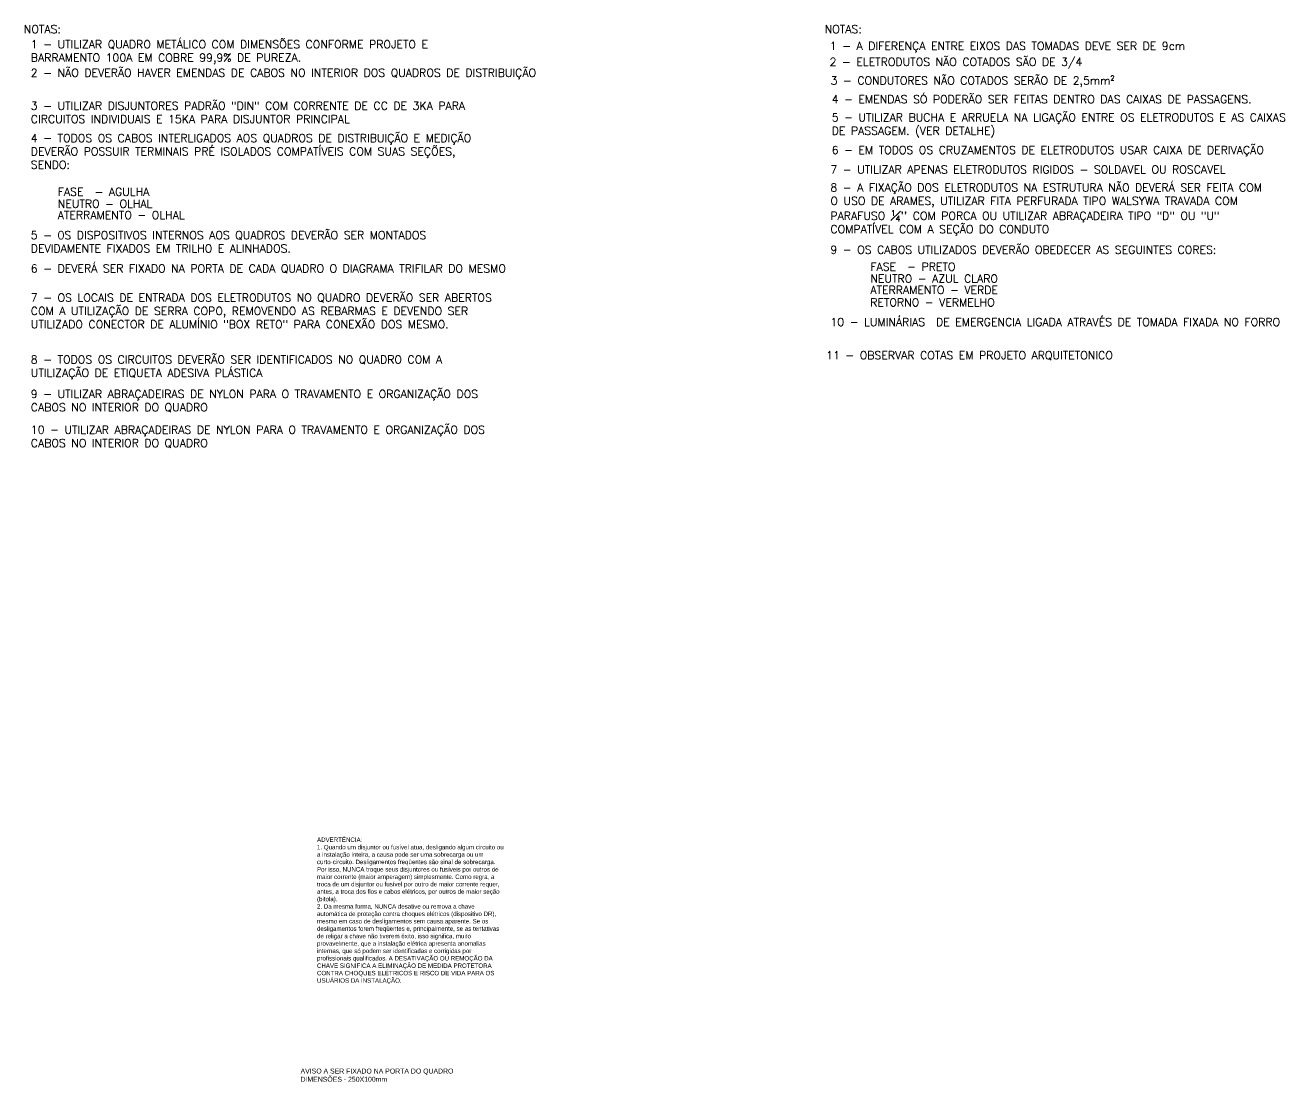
# Model space of a CAD drawing. Header units: millimetres. Extents: x -182 to 147, y -1396 to 58.
# Drawn here: x -118.63 to -90.3, y -38.3 to -14.53 of the extents above; entities that cross this region are included whole.
import ezdxf

# ---------------------------------------------------------------- set-up
doc = ezdxf.new("R2010")
doc.units = ezdxf.units.MM
doc.header["$LTSCALE"] = 10
doc.header["$MEASUREMENT"] = 0
doc.layers.add('3', color=3, linetype='Continuous')
doc.layers.add('ARQ-TEXTO4', color=4, linetype='Continuous')
doc.layers.add('VIEW', color=50, linetype='Continuous', plot=False)
doc.styles.add('ROMANS', font='romans')

msp = doc.modelspace()

# ---------------------------------------------------------------- texts
at = {"layer": '3', "style": 'ROMANS'}
for s, p in [('NOTAS:', (-118.6598, -14.7093)), ('NOTAS:', (-100.6489, -14.7093)), ('1 - A DIFERENÇA ENTRE EIXOS DAS TOMADAS DEVE SER DE 9cm', (-100.5344, -15.086)), ('2 - ELETRODUTOS NÃO COTADOS SÃO DE 3/4', (-100.5392, -15.4464)), ('3 - CONDUTORES NÃO COTADOS SERÃO DE 2,5mm²', (-100.5166, -15.8651)), ('FASE  - AGULHA', (-117.8963, -18.3678)), ('NEUTRO - OLHAL', (-117.8963, -18.637)), ('ATERRAMENTO - OLHAL', (-117.8963, -18.8915)), ('FASE  - PRETO', (-99.6207, -20.0527)), ('NEUTRO - AZUL CLARO', (-99.6207, -20.3219)), ('ATERRAMENTO - VERDE', (-99.6207, -20.5764)), ('RETORNO - VERMELHO', (-99.6252, -20.8553)), ('11 - OBSERVAR COTAS EM PROJETO ARQUITETONICO', (-100.6174, -22.045))]:
    msp.add_text(s, height=0.18, dxfattribs=at).set_placement(p)
at = {"layer": '3', "char_height": 0.18, "attachment_point": 1, "style": 'ROMANS'}
for s, insert, width in [('\\pt1.44;1 - UTILIZAR QUADRO METÁLICO COM DIMENSÕES CONFORME PROJETO E BARRAMENTO 100A EM COBRE 99,9% DE PUREZA.', (-118.5025, -14.8699), 11.241471), ('\\pt1.44;2 - NÃO DEVERÃO HAVER EMENDAS DE CABOS NO INTERIOR DOS QUADROS DE DISTRIBUIÇÃO', (-118.5025, -15.5107), 11.241471), ('\\pt1.44;4 - EMENDAS SÓ PODERÃO SER FEITAS DENTRO DAS CAIXAS DE PASSAGENS.', (-100.4916, -16.106), 34.461), ('\\pt1.44;3 - UTILIZAR DISJUNTORES PADRÃO "DIN" COM CORRENTE DE CC DE 3KA PARA CIRCUITOS INDIVIDUAIS E 15KA PARA DISJUNTOR PRINCIPAL', (-118.5025, -16.2524), 11.241471), ('\\pt1.44;5 - UTILIZAR BUCHA E ARRUELA NA LIGAÇÃO ENTRE OS ELETRODUTOS E AS CAIXAS DE PASSAGEM. (VER DETALHE)', (-100.4916, -16.5143), 11.241471), ('\\pt1.44;4 - TODOS OS CABOS INTERLIGADOS AOS QUADROS DE DISTRIBUIÇÃO E MEDIÇÃO DEVERÃO POSSUIR TERMINAIS PRÉ ISOLADOS COMPATÍVEIS COM SUAS SEÇÕES, SENDO:', (-118.5025, -16.9789), 11.241471), ('\\pt1.44;6 - EM TODOS OS CRUZAMENTOS DE ELETRODUTOS USAR CAIXA DE DERIVAÇÃO', (-100.4916, -17.248), 11.241471), ('7 - UTILIZAR APENAS ELETRODUTOS RIGIDOS - SOLDAVEL OU ROSCAVEL', (-100.5197, -17.6864), 10.674616), ('\\A1;8 - A FIXAÇÃO DOS ELETRODUTOS NA ESTRUTURA NÃO DEVERÁ SER FEITA COM O USO DE ARAMES, UTILIZAR FITA PERFURADA TIPO WALSYWA TRAVADA COM PARAFUSO {\\H0.7x;\\S1#4;}\'\' COM PORCA OU UTILIZAR ABRAÇADEIRA TIPO "D" OU "U" COMPATÍVEL COM A SEÇÃO DO CONDUTO', (-100.5197, -18.0918), 10.674616), ('\\pt1.44;5 - 0S DISPOSITIVOS INTERNOS AOS QUADROS DEVERÃO SER MONTADOS DEVIDAMENTE FIXADOS EM TRILHO E ALINHADOS.', (-118.5025, -19.1629), 11.241471), ('\\A1;9 - OS CABOS UTILIZADOS DEVERÃO OBEDECER AS SEGUINTES CORES:', (-100.5197, -19.4916), 10.674616), ('\\pt1.44;6 - DEVERÁ SER FIXADO NA PORTA DE CADA QUADRO O DIAGRAMA TRIFILAR DO MESMO', (-118.5025, -19.9136), 11.241471), ('\\pt1.44;7 - OS LOCAIS DE ENTRADA DOS ELETRODUTOS NO QUADRO DEVERÃO SER ABERTOS COM A UTILIZAÇÃO DE SERRA COPO, REMOVENDO AS REBARMAS E DEVENDO SER UTILIZADO CONECTOR DE ALUMÍNIO "BOX RETO" PARA CONEXÃO DOS MESMO.', (-118.5025, -20.5688), 11.241471), ('\\A1;10 - LUMINÁRIAS  DE EMERGENCIA LIGADA ATRAVÉS DE TOMADA FIXADA NO FORRO', (-100.5197, -21.1178), 10.674616), ('\\pt1.44;8 - TODOS OS CIRCUITOS DEVERÃO SER IDENTIFICADOS NO QUADRO COM A UTILIZAÇÃO DE ETIQUETA ADESIVA PLÁSTICA', (-118.5025, -21.9611), 11.241471), ('\\pt1.44;9 - UTILIZAR ABRAÇADEIRAS DE NYLON PARA O TRAVAMENTO E ORGANIZAÇÃO DOS CABOS NO INTERIOR DO QUADRO ', (-118.5025, -22.7357), 11.241471), ('\\pt1.44;10 - UTILIZAR ABRAÇADEIRAS DE NYLON PARA O TRAVAMENTO E ORGANIZAÇÃO DOS CABOS NO INTERIOR DO QUADRO ', (-118.5025, -23.5412), 11.241471)]:
    msp.add_mtext(s, dxfattribs=dict(at, insert=insert, width=width))
at = {"layer": 'ARQ-TEXTO4', "insert": (-112.4362, -38.0032), "char_height": 0.062435, "width": 4.193627, "attachment_point": 1, "style": 'ROMANS'}
msp.add_mtext('{\\fArial|b0|i0|c0|p34;\\H1.778x;\\C4;AVISO A SER FIXADO NA PORTA DO QUADRO DIMENSÕES - 250X100mm}', dxfattribs=at)
at = {"layer": 'VIEW', "insert": (-112.0662, -32.8041), "char_height": 0.1, "attachment_point": 1}
msp.add_mtext_dynamic_manual_height_columns('ADVERTÊNCIA:\\P1. Quando um disjuntor ou fusível atua, desligando algum circuito ou a instalação inteira, a causa pode ser uma sobrecarga ou um curto-circuito. Desligamentos freqüentes são sinal de sobrecarga. Por isso, NUNCA troque seus disjuntores ou fusíveis por outros de maior corrente (maior amperagem) simplesmente. Como regra, a troca de um disjuntor ou fusível por outro de maior corrente requer, antes, a troca dos fios e cabos elétricos, por outros de maior seção (bitola). \\P2. Da mesma forma, NUNCA desative ou remova a chave automática de proteção contra choques elétricos (dispositivo DR), mesmo em caso de desligamentos sem causa aparente. Se os desligamentos forem freqüentes e, principalmente, se as tentativas de religar a chave não tiverem êxito, isso significa, muito provavelmente, que a instalação elétrica apresenta anomalias internas, que só podem ser identificadas e corrigidas por profissionais qualificados. A DESATIVAÇÃO OU REMOÇÃO DA CHAVE SIGNIFICA A ELIMINAÇÃO DE MEDIDA PROTETORA CONTRA CHOQUES ELÉTRICOS E RISCO DE VIDA PARA OS USUÁRIOS DA INSTALAÇÃO.', width=4.067085, gutter_width=0.25, heights=[0], dxfattribs=at)

doc.saveas('drawing.dxf')
